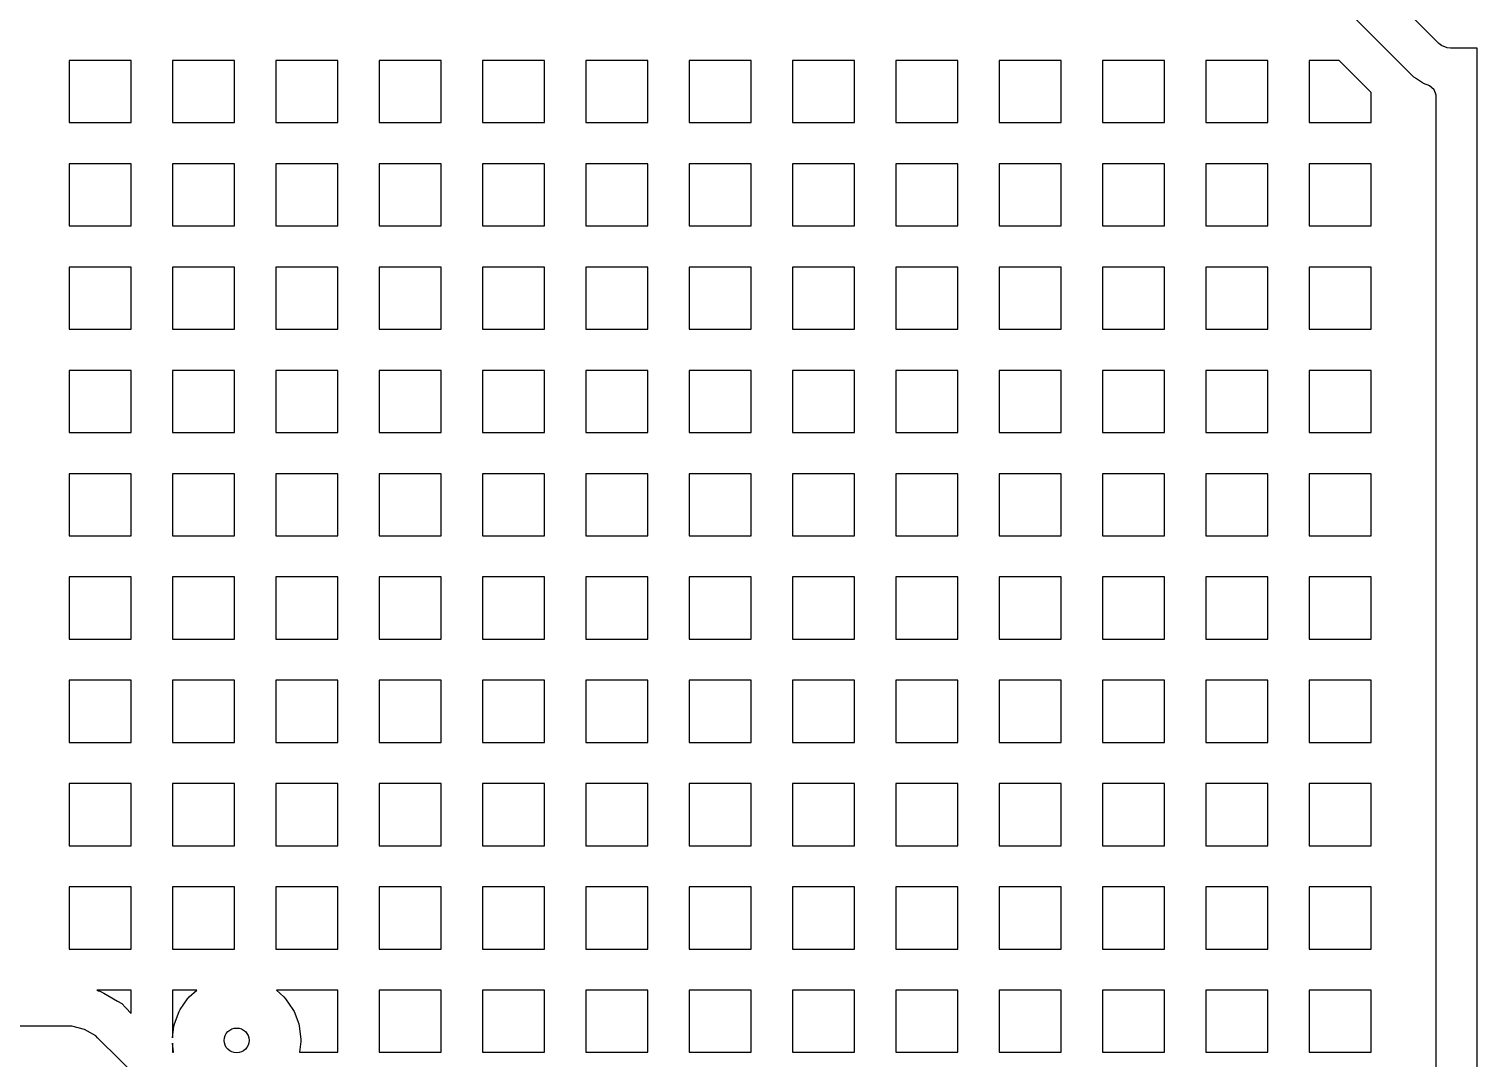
# Model space of a CAD drawing. Extents: x 2.49 to 8.57, y -5.87 to -1.87.
# Drawn here: x 7.3 to 7.99, y -4.176 to -3.686 of the extents above; entities that cross this region are included whole.
import ezdxf

# ---------------------------------------------------------------- set-up
doc = ezdxf.new("R2010")
doc.units = 0
doc.header["$MEASUREMENT"] = 0
doc.layers.add('BLACK', color=7, linetype='CONTINUOUS')

msp = doc.modelspace()

# ---------------------------------------------------------------- linework, layer by layer
at = {"layer": 'BLACK', "linetype": 'CONTINUOUS'}
for p, q in [((7.97157, -3.69297), (7.51963, -3.24103)), ((7.73169, -3.48095), (7.95956, -3.70882)), ((7.97277, -3.69395), (7.97157, -3.69297)), ((7.9756, -3.69512), (7.97277, -3.69395)), ((7.97714, -3.69528), (7.9756, -3.69512)), ((7.98976, -3.69528), (7.97714, -3.69528)), ((7.98976, -4.35832), (7.98976, -3.69528)), ((7.34882, -3.7011), (7.31922, -3.7011)), ((7.31922, -3.7011), (7.31922, -3.73071)), ((7.34882, -3.73071), (7.34882, -3.7011)), ((7.39804, -3.7011), (7.36843, -3.7011)), ((7.36843, -3.7011), (7.36843, -3.73071)), ((7.39804, -3.73071), (7.39804, -3.7011)), ((7.44725, -3.7011), (7.41764, -3.7011)), ((7.41764, -3.7011), (7.41764, -3.73071)), ((7.44725, -3.73071), (7.44725, -3.7011)), ((7.49646, -3.7011), (7.46686, -3.7011)), ((7.46686, -3.7011), (7.46686, -3.73071)), ((7.49646, -3.73071), (7.49646, -3.7011)), ((7.54568, -3.7011), (7.51607, -3.7011)), ((7.51607, -3.7011), (7.51607, -3.73071)), ((7.54568, -3.73071), (7.54568, -3.7011)), ((7.59489, -3.7011), (7.56528, -3.7011)), ((7.56528, -3.7011), (7.56528, -3.73071)), ((7.59489, -3.73071), (7.59489, -3.7011)), ((7.6441, -3.7011), (7.61449, -3.7011)), ((7.61449, -3.7011), (7.61449, -3.73071)), ((7.6441, -3.73071), (7.6441, -3.7011)), ((7.69331, -3.7011), (7.66371, -3.7011)), ((7.66371, -3.7011), (7.66371, -3.73071)), ((7.69331, -3.73071), (7.69331, -3.7011)), ((7.74253, -3.7011), (7.71292, -3.7011)), ((7.71292, -3.7011), (7.71292, -3.73071)), ((7.74253, -3.73071), (7.74253, -3.7011)), ((7.79174, -3.7011), (7.76213, -3.7011)), ((7.76213, -3.7011), (7.76213, -3.73071)), ((7.79174, -3.73071), (7.79174, -3.7011)), ((7.84095, -3.7011), (7.81134, -3.7011)), ((7.81134, -3.7011), (7.81134, -3.73071)), ((7.84095, -3.73071), (7.84095, -3.7011)), ((7.89016, -3.7011), (7.86056, -3.7011)), ((7.86056, -3.7011), (7.86056, -3.73071)), ((7.89016, -3.73071), (7.89016, -3.7011)), ((7.92411, -3.7011), (7.90977, -3.7011)), ((7.90977, -3.7011), (7.90977, -3.73071)), ((7.93938, -3.71637), (7.92411, -3.7011)), ((7.95956, -3.70882), (7.9609, -3.70972)), ((7.9609, -3.70972), (7.9609, -3.70972)), ((7.9609, -3.70972), (7.9609, -3.70972)), ((7.9609, -3.70972), (7.96378, -3.71164)), ((7.93938, -3.73071), (7.93938, -3.71637)), ((7.96378, -3.71164), (7.96408, -3.71184)), ((7.96408, -3.71184), (7.96705, -3.71307)), ((7.96705, -3.71307), (7.96919, -3.7148)), ((7.96919, -3.7148), (7.97006, -3.71741)), ((7.97006, -3.71741), (7.97006, -3.71758)), ((7.97006, -3.71758), (7.97006, -4.27238)), ((7.31922, -3.73071), (7.34882, -3.73071)), ((7.36843, -3.73071), (7.39804, -3.73071)), ((7.41764, -3.73071), (7.44725, -3.73071)), ((7.46686, -3.73071), (7.49646, -3.73071)), ((7.51607, -3.73071), (7.54568, -3.73071)), ((7.56528, -3.73071), (7.59489, -3.73071)), ((7.61449, -3.73071), (7.6441, -3.73071)), ((7.66371, -3.73071), (7.69331, -3.73071)), ((7.71292, -3.73071), (7.74253, -3.73071)), ((7.76213, -3.73071), (7.79174, -3.73071)), ((7.81134, -3.73071), (7.84095, -3.73071)), ((7.86056, -3.73071), (7.89016, -3.73071)), ((7.90977, -3.73071), (7.93938, -3.73071)), ((7.34882, -3.75032), (7.31922, -3.75032)), ((7.31922, -3.75032), (7.31922, -3.77992)), ((7.34882, -3.77992), (7.34882, -3.75032)), ((7.39804, -3.75032), (7.36843, -3.75032)), ((7.36843, -3.75032), (7.36843, -3.77992)), ((7.39804, -3.77992), (7.39804, -3.75032)), ((7.44725, -3.75032), (7.41764, -3.75032)), ((7.41764, -3.75032), (7.41764, -3.77992)), ((7.44725, -3.77992), (7.44725, -3.75032)), ((7.49646, -3.75032), (7.46686, -3.75032)), ((7.46686, -3.75032), (7.46686, -3.77992)), ((7.49646, -3.77992), (7.49646, -3.75032)), ((7.54568, -3.75032), (7.51607, -3.75032)), ((7.51607, -3.75032), (7.51607, -3.77992)), ((7.54568, -3.77992), (7.54568, -3.75032)), ((7.59489, -3.75032), (7.56528, -3.75032)), ((7.56528, -3.75032), (7.56528, -3.77992)), ((7.59489, -3.77992), (7.59489, -3.75032)), ((7.6441, -3.75032), (7.61449, -3.75032)), ((7.61449, -3.75032), (7.61449, -3.77992)), ((7.6441, -3.77992), (7.6441, -3.75032)), ((7.69331, -3.75032), (7.66371, -3.75032)), ((7.66371, -3.75032), (7.66371, -3.77992)), ((7.69331, -3.77992), (7.69331, -3.75032)), ((7.74253, -3.75032), (7.71292, -3.75032)), ((7.71292, -3.75032), (7.71292, -3.77992)), ((7.74253, -3.77992), (7.74253, -3.75032)), ((7.79174, -3.75032), (7.76213, -3.75032)), ((7.76213, -3.75032), (7.76213, -3.77992)), ((7.79174, -3.77992), (7.79174, -3.75032)), ((7.84095, -3.75032), (7.81134, -3.75032)), ((7.81134, -3.75032), (7.81134, -3.77992)), ((7.84095, -3.77992), (7.84095, -3.75032)), ((7.89016, -3.75032), (7.86056, -3.75032)), ((7.86056, -3.75032), (7.86056, -3.77992)), ((7.89016, -3.77992), (7.89016, -3.75032)), ((7.93938, -3.75032), (7.90977, -3.75032)), ((7.90977, -3.75032), (7.90977, -3.77992)), ((7.93938, -3.77992), (7.93938, -3.75032)), ((7.31922, -3.77992), (7.34882, -3.77992)), ((7.36843, -3.77992), (7.39804, -3.77992)), ((7.41764, -3.77992), (7.44725, -3.77992)), ((7.46686, -3.77992), (7.49646, -3.77992)), ((7.51607, -3.77992), (7.54568, -3.77992)), ((7.56528, -3.77992), (7.59489, -3.77992)), ((7.61449, -3.77992), (7.6441, -3.77992)), ((7.66371, -3.77992), (7.69331, -3.77992)), ((7.71292, -3.77992), (7.74253, -3.77992)), ((7.76213, -3.77992), (7.79174, -3.77992)), ((7.81134, -3.77992), (7.84095, -3.77992)), ((7.86056, -3.77992), (7.89016, -3.77992)), ((7.90977, -3.77992), (7.93938, -3.77992)), ((7.34882, -3.79953), (7.31922, -3.79953)), ((7.31922, -3.79953), (7.31922, -3.82913)), ((7.34882, -3.82913), (7.34882, -3.79953)), ((7.39804, -3.79953), (7.36843, -3.79953)), ((7.36843, -3.79953), (7.36843, -3.82913)), ((7.39804, -3.82913), (7.39804, -3.79953)), ((7.44725, -3.79953), (7.41764, -3.79953)), ((7.41764, -3.79953), (7.41764, -3.82913)), ((7.44725, -3.82913), (7.44725, -3.79953)), ((7.49646, -3.79953), (7.46686, -3.79953)), ((7.46686, -3.79953), (7.46686, -3.82913)), ((7.49646, -3.82913), (7.49646, -3.79953)), ((7.54568, -3.79953), (7.51607, -3.79953)), ((7.51607, -3.79953), (7.51607, -3.82913)), ((7.54568, -3.82913), (7.54568, -3.79953)), ((7.59489, -3.79953), (7.56528, -3.79953)), ((7.56528, -3.79953), (7.56528, -3.82913)), ((7.59489, -3.82913), (7.59489, -3.79953)), ((7.6441, -3.79953), (7.61449, -3.79953)), ((7.61449, -3.79953), (7.61449, -3.82913)), ((7.6441, -3.82913), (7.6441, -3.79953)), ((7.69331, -3.79953), (7.66371, -3.79953)), ((7.66371, -3.79953), (7.66371, -3.82913)), ((7.69331, -3.82913), (7.69331, -3.79953)), ((7.74253, -3.79953), (7.71292, -3.79953)), ((7.71292, -3.79953), (7.71292, -3.82913)), ((7.74253, -3.82913), (7.74253, -3.79953)), ((7.79174, -3.79953), (7.76213, -3.79953)), ((7.76213, -3.79953), (7.76213, -3.82913)), ((7.79174, -3.82913), (7.79174, -3.79953)), ((7.84095, -3.79953), (7.81134, -3.79953)), ((7.81134, -3.79953), (7.81134, -3.82913)), ((7.84095, -3.82913), (7.84095, -3.79953)), ((7.89016, -3.79953), (7.86056, -3.79953)), ((7.86056, -3.79953), (7.86056, -3.82913)), ((7.89016, -3.82913), (7.89016, -3.79953)), ((7.93938, -3.79953), (7.90977, -3.79953)), ((7.90977, -3.79953), (7.90977, -3.82913)), ((7.93938, -3.82913), (7.93938, -3.79953)), ((7.31922, -3.82913), (7.34882, -3.82913)), ((7.36843, -3.82913), (7.39804, -3.82913)), ((7.41764, -3.82913), (7.44725, -3.82913)), ((7.46686, -3.82913), (7.49646, -3.82913)), ((7.51607, -3.82913), (7.54568, -3.82913)), ((7.56528, -3.82913), (7.59489, -3.82913)), ((7.61449, -3.82913), (7.6441, -3.82913)), ((7.66371, -3.82913), (7.69331, -3.82913)), ((7.71292, -3.82913), (7.74253, -3.82913)), ((7.76213, -3.82913), (7.79174, -3.82913)), ((7.81134, -3.82913), (7.84095, -3.82913)), ((7.86056, -3.82913), (7.89016, -3.82913)), ((7.90977, -3.82913), (7.93938, -3.82913)), ((7.34882, -3.84874), (7.31922, -3.84874)), ((7.31922, -3.84874), (7.31922, -3.87835)), ((7.34882, -3.87835), (7.34882, -3.84874)), ((7.39804, -3.84874), (7.36843, -3.84874)), ((7.36843, -3.84874), (7.36843, -3.87835)), ((7.39804, -3.87835), (7.39804, -3.84874)), ((7.44725, -3.84874), (7.41764, -3.84874)), ((7.41764, -3.84874), (7.41764, -3.87835)), ((7.44725, -3.87835), (7.44725, -3.84874)), ((7.49646, -3.84874), (7.46686, -3.84874)), ((7.46686, -3.84874), (7.46686, -3.87835)), ((7.49646, -3.87835), (7.49646, -3.84874)), ((7.54568, -3.84874), (7.51607, -3.84874)), ((7.51607, -3.84874), (7.51607, -3.87835)), ((7.54568, -3.87835), (7.54568, -3.84874)), ((7.59489, -3.84874), (7.56528, -3.84874)), ((7.56528, -3.84874), (7.56528, -3.87835)), ((7.59489, -3.87835), (7.59489, -3.84874)), ((7.6441, -3.84874), (7.61449, -3.84874)), ((7.61449, -3.84874), (7.61449, -3.87835)), ((7.6441, -3.87835), (7.6441, -3.84874)), ((7.69331, -3.84874), (7.66371, -3.84874)), ((7.66371, -3.84874), (7.66371, -3.87835)), ((7.69331, -3.87835), (7.69331, -3.84874)), ((7.74253, -3.84874), (7.71292, -3.84874)), ((7.71292, -3.84874), (7.71292, -3.87835)), ((7.74253, -3.87835), (7.74253, -3.84874)), ((7.79174, -3.84874), (7.76213, -3.84874)), ((7.76213, -3.84874), (7.76213, -3.87835)), ((7.79174, -3.87835), (7.79174, -3.84874)), ((7.84095, -3.84874), (7.81134, -3.84874)), ((7.81134, -3.84874), (7.81134, -3.87835)), ((7.84095, -3.87835), (7.84095, -3.84874)), ((7.89016, -3.84874), (7.86056, -3.84874)), ((7.86056, -3.84874), (7.86056, -3.87835)), ((7.89016, -3.87835), (7.89016, -3.84874)), ((7.93938, -3.84874), (7.90977, -3.84874)), ((7.90977, -3.84874), (7.90977, -3.87835)), ((7.93938, -3.87835), (7.93938, -3.84874)), ((7.31922, -3.87835), (7.34882, -3.87835)), ((7.36843, -3.87835), (7.39804, -3.87835)), ((7.41764, -3.87835), (7.44725, -3.87835)), ((7.46686, -3.87835), (7.49646, -3.87835)), ((7.51607, -3.87835), (7.54568, -3.87835)), ((7.56528, -3.87835), (7.59489, -3.87835)), ((7.61449, -3.87835), (7.6441, -3.87835)), ((7.66371, -3.87835), (7.69331, -3.87835)), ((7.71292, -3.87835), (7.74253, -3.87835)), ((7.76213, -3.87835), (7.79174, -3.87835)), ((7.81134, -3.87835), (7.84095, -3.87835)), ((7.86056, -3.87835), (7.89016, -3.87835)), ((7.90977, -3.87835), (7.93938, -3.87835)), ((7.34882, -3.89795), (7.31922, -3.89795)), ((7.31922, -3.89795), (7.31922, -3.92756)), ((7.34882, -3.92756), (7.34882, -3.89795)), ((7.39804, -3.89795), (7.36843, -3.89795)), ((7.36843, -3.89795), (7.36843, -3.92756)), ((7.39804, -3.92756), (7.39804, -3.89795)), ((7.44725, -3.89795), (7.41764, -3.89795)), ((7.41764, -3.89795), (7.41764, -3.92756)), ((7.44725, -3.92756), (7.44725, -3.89795)), ((7.49646, -3.89795), (7.46686, -3.89795)), ((7.46686, -3.89795), (7.46686, -3.92756)), ((7.49646, -3.92756), (7.49646, -3.89795)), ((7.54568, -3.89795), (7.51607, -3.89795)), ((7.51607, -3.89795), (7.51607, -3.92756)), ((7.54568, -3.92756), (7.54568, -3.89795)), ((7.59489, -3.89795), (7.56528, -3.89795)), ((7.56528, -3.89795), (7.56528, -3.92756)), ((7.59489, -3.92756), (7.59489, -3.89795)), ((7.6441, -3.89795), (7.61449, -3.89795)), ((7.61449, -3.89795), (7.61449, -3.92756)), ((7.6441, -3.92756), (7.6441, -3.89795)), ((7.69331, -3.89795), (7.66371, -3.89795)), ((7.66371, -3.89795), (7.66371, -3.92756)), ((7.69331, -3.92756), (7.69331, -3.89795)), ((7.74253, -3.89795), (7.71292, -3.89795)), ((7.71292, -3.89795), (7.71292, -3.92756)), ((7.74253, -3.92756), (7.74253, -3.89795)), ((7.79174, -3.89795), (7.76213, -3.89795)), ((7.76213, -3.89795), (7.76213, -3.92756)), ((7.79174, -3.92756), (7.79174, -3.89795)), ((7.84095, -3.89795), (7.81134, -3.89795)), ((7.81134, -3.89795), (7.81134, -3.92756)), ((7.84095, -3.92756), (7.84095, -3.89795)), ((7.89016, -3.89795), (7.86056, -3.89795)), ((7.86056, -3.89795), (7.86056, -3.92756)), ((7.89016, -3.92756), (7.89016, -3.89795)), ((7.93938, -3.89795), (7.90977, -3.89795)), ((7.90977, -3.89795), (7.90977, -3.92756)), ((7.93938, -3.92756), (7.93938, -3.89795)), ((7.31922, -3.92756), (7.34882, -3.92756)), ((7.36843, -3.92756), (7.39804, -3.92756)), ((7.41764, -3.92756), (7.44725, -3.92756)), ((7.46686, -3.92756), (7.49646, -3.92756)), ((7.51607, -3.92756), (7.54568, -3.92756)), ((7.56528, -3.92756), (7.59489, -3.92756)), ((7.61449, -3.92756), (7.6441, -3.92756)), ((7.66371, -3.92756), (7.69331, -3.92756)), ((7.71292, -3.92756), (7.74253, -3.92756)), ((7.76213, -3.92756), (7.79174, -3.92756)), ((7.81134, -3.92756), (7.84095, -3.92756)), ((7.86056, -3.92756), (7.89016, -3.92756)), ((7.90977, -3.92756), (7.93938, -3.92756)), ((7.34882, -3.94717), (7.31922, -3.94717)), ((7.31922, -3.94717), (7.31922, -3.97677)), ((7.34882, -3.97677), (7.34882, -3.94717)), ((7.39804, -3.94717), (7.36843, -3.94717)), ((7.36843, -3.94717), (7.36843, -3.97677)), ((7.39804, -3.97677), (7.39804, -3.94717)), ((7.44725, -3.94717), (7.41764, -3.94717)), ((7.41764, -3.94717), (7.41764, -3.97677)), ((7.44725, -3.97677), (7.44725, -3.94717)), ((7.49646, -3.94717), (7.46686, -3.94717)), ((7.46686, -3.94717), (7.46686, -3.97677)), ((7.49646, -3.97677), (7.49646, -3.94717)), ((7.54568, -3.94717), (7.51607, -3.94717)), ((7.51607, -3.94717), (7.51607, -3.97677)), ((7.54568, -3.97677), (7.54568, -3.94717)), ((7.59489, -3.94717), (7.56528, -3.94717)), ((7.56528, -3.94717), (7.56528, -3.97677)), ((7.59489, -3.97677), (7.59489, -3.94717)), ((7.6441, -3.94717), (7.61449, -3.94717)), ((7.61449, -3.94717), (7.61449, -3.97677)), ((7.6441, -3.97677), (7.6441, -3.94717)), ((7.69331, -3.94717), (7.66371, -3.94717)), ((7.66371, -3.94717), (7.66371, -3.97677)), ((7.69331, -3.97677), (7.69331, -3.94717)), ((7.74253, -3.94717), (7.71292, -3.94717)), ((7.71292, -3.94717), (7.71292, -3.97677)), ((7.74253, -3.97677), (7.74253, -3.94717)), ((7.79174, -3.94717), (7.76213, -3.94717)), ((7.76213, -3.94717), (7.76213, -3.97677)), ((7.79174, -3.97677), (7.79174, -3.94717)), ((7.84095, -3.94717), (7.81134, -3.94717)), ((7.81134, -3.94717), (7.81134, -3.97677)), ((7.84095, -3.97677), (7.84095, -3.94717)), ((7.89016, -3.94717), (7.86056, -3.94717)), ((7.86056, -3.94717), (7.86056, -3.97677)), ((7.89016, -3.97677), (7.89016, -3.94717)), ((7.93938, -3.94717), (7.90977, -3.94717)), ((7.90977, -3.94717), (7.90977, -3.97677)), ((7.93938, -3.97677), (7.93938, -3.94717)), ((7.31922, -3.97677), (7.34882, -3.97677)), ((7.36843, -3.97677), (7.39804, -3.97677)), ((7.41764, -3.97677), (7.44725, -3.97677)), ((7.46686, -3.97677), (7.49646, -3.97677)), ((7.51607, -3.97677), (7.54568, -3.97677)), ((7.56528, -3.97677), (7.59489, -3.97677)), ((7.61449, -3.97677), (7.6441, -3.97677)), ((7.66371, -3.97677), (7.69331, -3.97677)), ((7.71292, -3.97677), (7.74253, -3.97677)), ((7.76213, -3.97677), (7.79174, -3.97677)), ((7.81134, -3.97677), (7.84095, -3.97677)), ((7.86056, -3.97677), (7.89016, -3.97677)), ((7.90977, -3.97677), (7.93938, -3.97677)), ((7.34882, -3.99638), (7.31922, -3.99638)), ((7.31922, -3.99638), (7.31922, -4.02598)), ((7.34882, -4.02598), (7.34882, -3.99638)), ((7.39804, -3.99638), (7.36843, -3.99638)), ((7.36843, -3.99638), (7.36843, -4.02598)), ((7.39804, -4.02598), (7.39804, -3.99638)), ((7.44725, -3.99638), (7.41764, -3.99638)), ((7.41764, -3.99638), (7.41764, -4.02598)), ((7.44725, -4.02598), (7.44725, -3.99638)), ((7.49646, -3.99638), (7.46686, -3.99638)), ((7.46686, -3.99638), (7.46686, -4.02598)), ((7.49646, -4.02598), (7.49646, -3.99638)), ((7.54568, -3.99638), (7.51607, -3.99638)), ((7.51607, -3.99638), (7.51607, -4.02598)), ((7.54568, -4.02598), (7.54568, -3.99638)), ((7.59489, -3.99638), (7.56528, -3.99638)), ((7.56528, -3.99638), (7.56528, -4.02598)), ((7.59489, -4.02598), (7.59489, -3.99638)), ((7.6441, -3.99638), (7.61449, -3.99638)), ((7.61449, -3.99638), (7.61449, -4.02598)), ((7.6441, -4.02598), (7.6441, -3.99638)), ((7.69331, -3.99638), (7.66371, -3.99638)), ((7.66371, -3.99638), (7.66371, -4.02598)), ((7.69331, -4.02598), (7.69331, -3.99638)), ((7.74253, -3.99638), (7.71292, -3.99638)), ((7.71292, -3.99638), (7.71292, -4.02598)), ((7.74253, -4.02598), (7.74253, -3.99638)), ((7.79174, -3.99638), (7.76213, -3.99638)), ((7.76213, -3.99638), (7.76213, -4.02598)), ((7.79174, -4.02598), (7.79174, -3.99638)), ((7.84095, -3.99638), (7.81134, -3.99638)), ((7.81134, -3.99638), (7.81134, -4.02598)), ((7.84095, -4.02598), (7.84095, -3.99638)), ((7.89016, -3.99638), (7.86056, -3.99638)), ((7.86056, -3.99638), (7.86056, -4.02598)), ((7.89016, -4.02598), (7.89016, -3.99638)), ((7.93938, -3.99638), (7.90977, -3.99638)), ((7.90977, -3.99638), (7.90977, -4.02598)), ((7.93938, -4.02598), (7.93938, -3.99638)), ((7.31922, -4.02598), (7.34882, -4.02598)), ((7.36843, -4.02598), (7.39804, -4.02598)), ((7.41764, -4.02598), (7.44725, -4.02598)), ((7.46686, -4.02598), (7.49646, -4.02598)), ((7.51607, -4.02598), (7.54568, -4.02598)), ((7.56528, -4.02598), (7.59489, -4.02598)), ((7.61449, -4.02598), (7.6441, -4.02598)), ((7.66371, -4.02598), (7.69331, -4.02598)), ((7.71292, -4.02598), (7.74253, -4.02598)), ((7.76213, -4.02598), (7.79174, -4.02598)), ((7.81134, -4.02598), (7.84095, -4.02598)), ((7.86056, -4.02598), (7.89016, -4.02598)), ((7.90977, -4.02598), (7.93938, -4.02598)), ((7.34882, -4.04559), (7.31922, -4.04559)), ((7.31922, -4.04559), (7.31922, -4.0752)), ((7.34882, -4.0752), (7.34882, -4.04559)), ((7.39804, -4.04559), (7.36843, -4.04559)), ((7.36843, -4.04559), (7.36843, -4.0752)), ((7.39804, -4.0752), (7.39804, -4.04559)), ((7.44725, -4.04559), (7.41764, -4.04559)), ((7.41764, -4.04559), (7.41764, -4.0752)), ((7.44725, -4.0752), (7.44725, -4.04559)), ((7.49646, -4.04559), (7.46686, -4.04559)), ((7.46686, -4.04559), (7.46686, -4.0752)), ((7.49646, -4.0752), (7.49646, -4.04559)), ((7.54568, -4.04559), (7.51607, -4.04559)), ((7.51607, -4.04559), (7.51607, -4.0752)), ((7.54568, -4.0752), (7.54568, -4.04559)), ((7.59489, -4.04559), (7.56528, -4.04559)), ((7.56528, -4.04559), (7.56528, -4.0752)), ((7.59489, -4.0752), (7.59489, -4.04559)), ((7.6441, -4.04559), (7.61449, -4.04559)), ((7.61449, -4.04559), (7.61449, -4.0752)), ((7.6441, -4.0752), (7.6441, -4.04559)), ((7.69331, -4.04559), (7.66371, -4.04559)), ((7.66371, -4.04559), (7.66371, -4.0752)), ((7.69331, -4.0752), (7.69331, -4.04559)), ((7.74253, -4.04559), (7.71292, -4.04559)), ((7.71292, -4.04559), (7.71292, -4.0752)), ((7.74253, -4.0752), (7.74253, -4.04559)), ((7.79174, -4.04559), (7.76213, -4.04559)), ((7.76213, -4.04559), (7.76213, -4.0752)), ((7.79174, -4.0752), (7.79174, -4.04559)), ((7.84095, -4.04559), (7.81134, -4.04559)), ((7.81134, -4.04559), (7.81134, -4.0752)), ((7.84095, -4.0752), (7.84095, -4.04559)), ((7.89016, -4.04559), (7.86056, -4.04559)), ((7.86056, -4.04559), (7.86056, -4.0752)), ((7.89016, -4.0752), (7.89016, -4.04559)), ((7.93938, -4.04559), (7.90977, -4.04559)), ((7.90977, -4.04559), (7.90977, -4.0752)), ((7.93938, -4.0752), (7.93938, -4.04559)), ((7.31922, -4.0752), (7.34882, -4.0752)), ((7.36843, -4.0752), (7.39804, -4.0752)), ((7.41764, -4.0752), (7.44725, -4.0752)), ((7.46686, -4.0752), (7.49646, -4.0752)), ((7.51607, -4.0752), (7.54568, -4.0752)), ((7.56528, -4.0752), (7.59489, -4.0752)), ((7.61449, -4.0752), (7.6441, -4.0752)), ((7.66371, -4.0752), (7.69331, -4.0752)), ((7.71292, -4.0752), (7.74253, -4.0752)), ((7.76213, -4.0752), (7.79174, -4.0752)), ((7.81134, -4.0752), (7.84095, -4.0752)), ((7.86056, -4.0752), (7.89016, -4.0752)), ((7.90977, -4.0752), (7.93938, -4.0752)), ((7.34882, -4.0948), (7.31922, -4.0948)), ((7.31922, -4.0948), (7.31922, -4.12441)), ((7.34882, -4.12441), (7.34882, -4.0948)), ((7.39804, -4.0948), (7.36843, -4.0948)), ((7.36843, -4.0948), (7.36843, -4.12441)), ((7.39804, -4.12441), (7.39804, -4.0948)), ((7.44725, -4.0948), (7.41764, -4.0948)), ((7.41764, -4.0948), (7.41764, -4.12441)), ((7.44725, -4.12441), (7.44725, -4.0948)), ((7.49646, -4.0948), (7.46686, -4.0948)), ((7.46686, -4.0948), (7.46686, -4.12441)), ((7.49646, -4.12441), (7.49646, -4.0948)), ((7.54568, -4.0948), (7.51607, -4.0948)), ((7.51607, -4.0948), (7.51607, -4.12441)), ((7.54568, -4.12441), (7.54568, -4.0948)), ((7.59489, -4.0948), (7.56528, -4.0948)), ((7.56528, -4.0948), (7.56528, -4.12441)), ((7.59489, -4.12441), (7.59489, -4.0948)), ((7.6441, -4.0948), (7.61449, -4.0948)), ((7.61449, -4.0948), (7.61449, -4.12441)), ((7.6441, -4.12441), (7.6441, -4.0948)), ((7.69331, -4.0948), (7.66371, -4.0948)), ((7.66371, -4.0948), (7.66371, -4.12441)), ((7.69331, -4.12441), (7.69331, -4.0948)), ((7.74253, -4.0948), (7.71292, -4.0948)), ((7.71292, -4.0948), (7.71292, -4.12441)), ((7.74253, -4.12441), (7.74253, -4.0948)), ((7.79174, -4.0948), (7.76213, -4.0948)), ((7.76213, -4.0948), (7.76213, -4.12441)), ((7.79174, -4.12441), (7.79174, -4.0948)), ((7.84095, -4.0948), (7.81134, -4.0948)), ((7.81134, -4.0948), (7.81134, -4.12441)), ((7.84095, -4.12441), (7.84095, -4.0948)), ((7.89016, -4.0948), (7.86056, -4.0948)), ((7.86056, -4.0948), (7.86056, -4.12441)), ((7.89016, -4.12441), (7.89016, -4.0948)), ((7.93938, -4.0948), (7.90977, -4.0948)), ((7.90977, -4.0948), (7.90977, -4.12441)), ((7.93938, -4.12441), (7.93938, -4.0948)), ((7.31922, -4.12441), (7.34882, -4.12441)), ((7.36843, -4.12441), (7.39804, -4.12441)), ((7.41764, -4.12441), (7.44725, -4.12441)), ((7.46686, -4.12441), (7.49646, -4.12441)), ((7.51607, -4.12441), (7.54568, -4.12441)), ((7.56528, -4.12441), (7.59489, -4.12441)), ((7.61449, -4.12441), (7.6441, -4.12441)), ((7.66371, -4.12441), (7.69331, -4.12441)), ((7.71292, -4.12441), (7.74253, -4.12441)), ((7.76213, -4.12441), (7.79174, -4.12441)), ((7.81134, -4.12441), (7.84095, -4.12441)), ((7.86056, -4.12441), (7.89016, -4.12441)), ((7.90977, -4.12441), (7.93938, -4.12441)), ((7.34882, -4.14402), (7.33238, -4.14402)), ((7.33238, -4.14402), (7.33248, -4.14405)), ((7.33248, -4.14405), (7.33309, -4.14425)), ((7.33309, -4.14425), (7.33339, -4.14437)), ((7.33339, -4.14437), (7.33458, -4.14486)), ((7.33458, -4.14486), (7.33487, -4.14499)), ((7.34882, -4.15506), (7.34882, -4.14402)), ((7.38004, -4.14402), (7.36843, -4.14402)), ((7.36843, -4.14402), (7.36843, -4.16671)), ((7.37644, -4.1472), (7.38004, -4.14402)), ((7.44725, -4.14402), (7.41791, -4.14402)), ((7.41791, -4.14402), (7.42151, -4.1472)), ((7.44725, -4.17362), (7.44725, -4.14402)), ((7.49646, -4.14402), (7.46686, -4.14402)), ((7.46686, -4.14402), (7.46686, -4.17362)), ((7.49646, -4.17362), (7.49646, -4.14402)), ((7.54568, -4.14402), (7.51607, -4.14402)), ((7.51607, -4.14402), (7.51607, -4.17362)), ((7.54568, -4.17362), (7.54568, -4.14402)), ((7.59489, -4.14402), (7.56528, -4.14402)), ((7.56528, -4.14402), (7.56528, -4.17362)), ((7.59489, -4.17362), (7.59489, -4.14402)), ((7.6441, -4.14402), (7.61449, -4.14402)), ((7.61449, -4.14402), (7.61449, -4.17362)), ((7.6441, -4.17362), (7.6441, -4.14402)), ((7.69331, -4.14402), (7.66371, -4.14402)), ((7.66371, -4.14402), (7.66371, -4.17362)), ((7.69331, -4.17362), (7.69331, -4.14402)), ((7.74253, -4.14402), (7.71292, -4.14402)), ((7.71292, -4.14402), (7.71292, -4.17362)), ((7.74253, -4.17362), (7.74253, -4.14402)), ((7.79174, -4.14402), (7.76213, -4.14402)), ((7.76213, -4.14402), (7.76213, -4.17362)), ((7.79174, -4.17362), (7.79174, -4.14402)), ((7.84095, -4.14402), (7.81134, -4.14402)), ((7.81134, -4.14402), (7.81134, -4.17362)), ((7.84095, -4.17362), (7.84095, -4.14402)), ((7.89016, -4.14402), (7.86056, -4.14402)), ((7.86056, -4.14402), (7.86056, -4.17362)), ((7.89016, -4.17362), (7.89016, -4.14402)), ((7.93938, -4.14402), (7.90977, -4.14402)), ((7.90977, -4.14402), (7.90977, -4.17362)), ((7.93938, -4.17362), (7.93938, -4.14402)), ((7.33487, -4.14499), (7.33545, -4.14528)), ((7.33545, -4.14528), (7.33573, -4.14543)), ((7.33573, -4.14543), (7.3377, -4.14656)), ((7.3377, -4.14656), (7.34223, -4.14918)), ((7.34223, -4.14918), (7.34223, -4.14918)), ((7.34223, -4.14918), (7.34424, -4.15034)), ((7.34424, -4.15034), (7.34614, -4.15233)), ((7.37213, -4.1532), (7.37566, -4.14808)), ((7.37566, -4.14808), (7.37644, -4.1472)), ((7.42151, -4.1472), (7.42229, -4.14808)), ((7.42229, -4.14808), (7.42582, -4.1532)), ((7.34614, -4.15233), (7.34615, -4.15239)), ((7.34615, -4.15239), (7.34882, -4.15506)), ((7.36938, -4.16005), (7.37159, -4.15424)), ((7.37159, -4.15424), (7.37213, -4.1532)), ((7.42582, -4.1532), (7.42637, -4.15424)), ((7.42637, -4.15424), (7.42857, -4.16005)), ((7.31395, -4.16112), (7.09592, -4.16112)), ((7.31424, -4.16112), (7.31395, -4.16112)), ((7.31395, -4.16112), (7.31395, -4.16112)), ((7.32047, -4.16112), (7.31424, -4.16112)), ((7.32648, -4.16273), (7.32047, -4.16112)), ((7.3279, -4.16354), (7.32648, -4.16273)), ((7.33187, -4.16584), (7.3279, -4.16354)), ((7.3279, -4.16354), (7.3279, -4.16354)), ((7.3279, -4.16354), (7.3279, -4.16354)), ((7.36843, -4.16671), (7.3691, -4.16119)), ((7.3691, -4.16119), (7.36938, -4.16005)), ((7.42857, -4.16005), (7.42885, -4.16119)), ((7.42885, -4.16119), (7.4296, -4.16736)), ((7.33275, -4.16671), (7.33187, -4.16584)), ((7.33187, -4.16584), (7.33187, -4.16584)), ((7.33655, -4.17052), (7.33275, -4.16671)), ((7.33966, -4.17362), (7.33655, -4.17052)), ((7.33655, -4.17052), (7.33655, -4.17052)), ((7.36897, -4.17362), (7.36843, -4.16919)), ((7.36843, -4.16919), (7.36843, -4.17362)), ((7.4296, -4.16854), (7.42898, -4.17362)), ((7.4296, -4.16736), (7.4296, -4.16854)), ((7.38887, -4.22284), (7.33966, -4.17362)), ((7.36843, -4.17362), (7.36897, -4.17362)), ((7.42898, -4.17362), (7.44725, -4.17362)), ((7.46686, -4.17362), (7.49646, -4.17362)), ((7.51607, -4.17362), (7.54568, -4.17362)), ((7.56528, -4.17362), (7.59489, -4.17362)), ((7.61449, -4.17362), (7.6441, -4.17362)), ((7.66371, -4.17362), (7.69331, -4.17362)), ((7.71292, -4.17362), (7.74253, -4.17362)), ((7.76213, -4.17362), (7.79174, -4.17362)), ((7.81134, -4.17362), (7.84095, -4.17362)), ((7.86056, -4.17362), (7.89016, -4.17362)), ((7.90977, -4.17362), (7.93938, -4.17362))]:
    msp.add_line(p, q, dxfattribs=at)
at = {"layer": 'BLACK'}
msp.add_circle((7.39898, -4.16795), 0.00591, dxfattribs=at)

doc.saveas('drawing.dxf')
